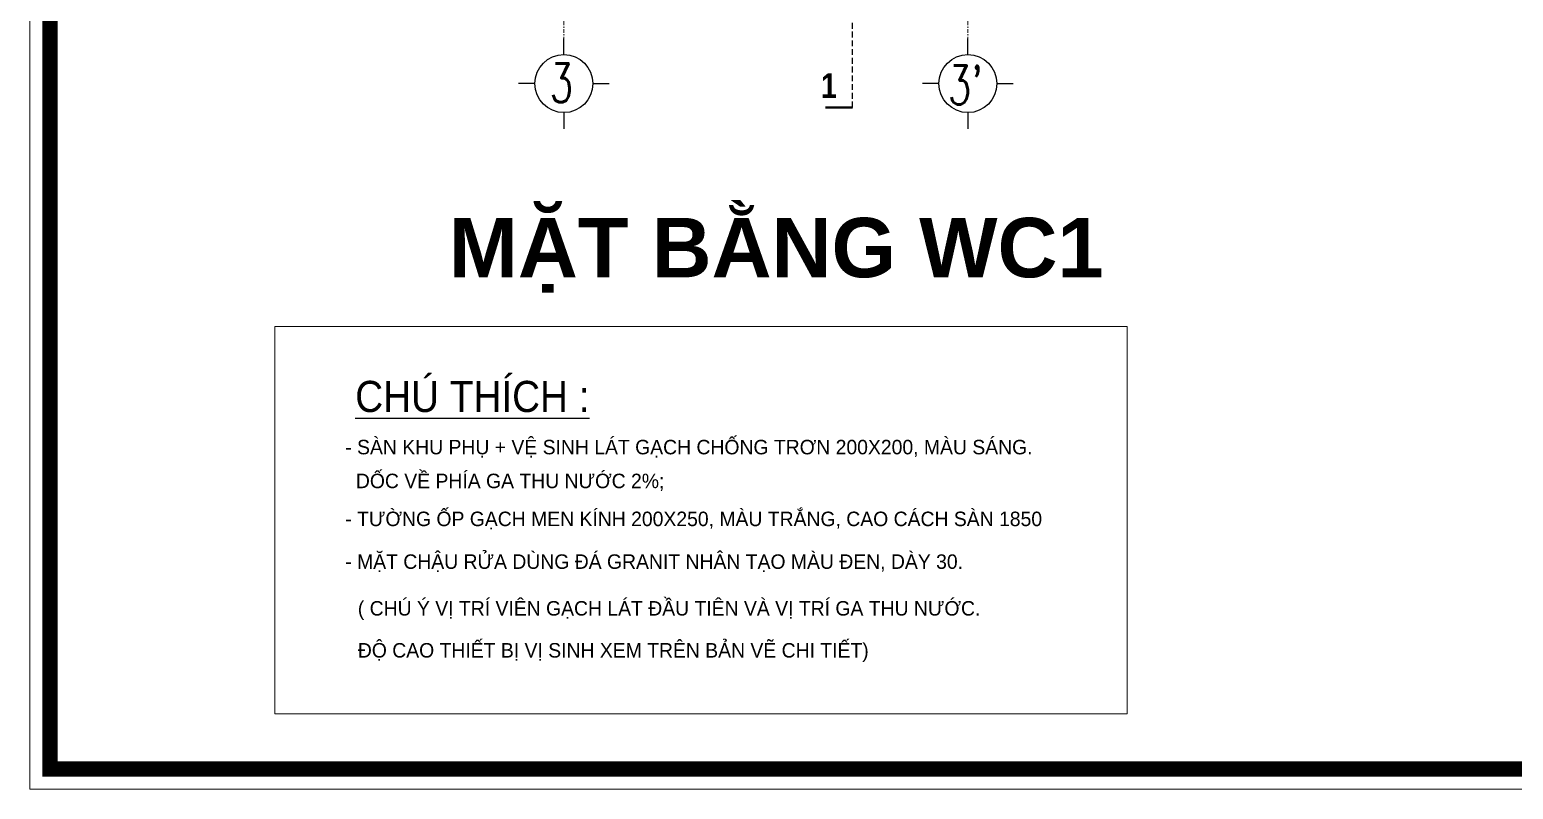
# Model space of a CAD drawing. Header units: millimetres. Extents: x 615730 to 2792744, y 139412 to 597571.
# Drawn here: x 1398288 to 1417384, y 254193 to 263966 of the extents above; entities that cross this region are included whole.
import ezdxf
from ezdxf.enums import TextEntityAlignment as Align

# ---------------------------------------------------------------- set-up
doc = ezdxf.new("R2010")
doc.units = ezdxf.units.MM
doc.header["$MEASUREMENT"] = 0
doc.linetypes.add('DASHDOT', pattern=[1, 0.5, -0.25, 0, -0.25])
doc.linetypes.add('HIDDEN', pattern=[0.375, 0.25, -0.125])
for name, color, linetype in [('CUA', 132, 'Continuous'), ('DUT', 250, 'HIDDEN'), ('H', 252, 'Continuous'), ('LAYER18', 1, 'Continuous'), ('TEXT', 2, 'Continuous')]:
    doc.layers.add(name, color=color, linetype=linetype)
for name, color, linetype, lineweight in [('NTHAY1', 61, 'Continuous', 25), ('thay', 7, 'Continuous', 15), ('TIM TRUC', 149, 'DASHDOT', 9), ('TUONG', 6, 'Continuous', 35), ('VLIEU', 250, 'Continuous', 9)]:
    doc.layers.add(name, color=color, linetype=linetype, lineweight=lineweight)
doc.styles.add('AVANTH', font='', dxfattribs={"width": 0.9})
doc.styles.add('CHUHOA', font='')
doc.styles.add('lyrichs', font='', dxfattribs={"width": 1.25})
doc.styles.add('romans', font='romans.shx', dxfattribs={"height": 240})
doc.styles.get("Standard").update_dxf_attribs({"font": ''})
doc.styles.get('AVANTH').set_extended_font_data('.VnArial NarrowH')
doc.styles.get('CHUHOA').set_extended_font_data('.VnAvantH')
doc.styles.get('lyrichs').set_extended_font_data('.VnHelvetInsH', bold=True)
doc.styles.get('Standard').set_extended_font_data('VNI-Avo')

# ---------------------------------------------------------------- blocks, each defined once
blk = doc.blocks.new('tt')
at = {"layer": 'CUA'}
for p, q in [((0, -159), (0, 50)), ((-373, -532), (-582, -532)), ((373, -532), (582, -532)), ((0, -905), (0, -1114))]:
    blk.add_line(p, q, dxfattribs=at)
blk.add_circle((0, -532), 373, dxfattribs=at)

msp = doc.modelspace()

# ---------------------------------------------------------------- linework, layer by layer
at = {"layer": 'DUT', "color": 5, "ltscale": 300}
msp.add_lwpolyline([(1408880.4, 262965.2), (1408880.4, 279615.5)], dxfattribs=at)
at = {"layer": 'H', "const_width": 197}
msp.add_lwpolyline([(1398551.1, 254455.8), (1437030.2, 254455.8), (1437030.2, 281509.4), (1398551.1, 281509.4)], close=True, dxfattribs=at)
at = {"layer": 'LAYER18', "ltscale": 10, "const_width": 30}
msp.add_lwpolyline([(1408528.7, 262965.2), (1408880.4, 262965.2)], dxfattribs=at)
at = {"layer": 'thay', "linetype": 'Continuous'}
msp.add_lwpolyline([(1398288.4, 254193.2), (1437292.9, 254193.2), (1437292.9, 281772), (1398288.4, 281772)], close=True, dxfattribs=at)
at = {"layer": 'TIM TRUC', "ltscale": 100}
for p, q in [((1405163.8, 276887.1), (1405163.8, 263853.9)), ((1410361.8, 276887.1), (1410363.8, 263853.9))]:
    msp.add_line(p, q, dxfattribs=at)
at = {"layer": 'VLIEU', "ltscale": 10}
msp.add_lwpolyline([(1401443.3, 260147.1), (1412414.5, 260147.1), (1412414.5, 255165.7), (1401443.3, 255165.7)], close=True, dxfattribs=at)

# ---------------------------------------------------------------- block references
at = {"layer": 'CUA'}
for p in [(1405163.8, 263803.9), (1410363.8, 263803.9)]:
    msp.add_blockref('tt', p, dxfattribs=at)

# ---------------------------------------------------------------- texts
at = {"layer": 'NTHAY1', "insert": (1408677.4, 263404.7, 5.9), "char_height": 320, "width": 22738.24, "attachment_point": 3}
msp.add_mtext('{\\fVNI-Helve-Condense|b1|i0|c0|p2;1}', dxfattribs=at)
at = {"layer": 'TEXT', "style": 'lyrichs'}
msp.add_text('MÆT B»NG WC1', height=765, dxfattribs=at).set_placement((1407896.7, 260779.8), align=Align.CENTER)
at = {"layer": 'TEXT', "color": 7, "style": 'AVANTH', "width": 1.087372}
msp.add_text('%%uCHó THÝCH :', height=400, dxfattribs=at).set_placement((1402478.3, 259047.3))
at = {"layer": 'TEXT', "style": 'CHUHOA'}
for s, p in [('- SµN KHU PHô + VÖ SINH L¸T G¹CH CHèNG TR¥N 200X200, MµU S¸NG.', (1402350.2, 258502.7)), ('DèC VÒ PHÝA GA THU N¦íC 2%%%;', (1402487.2, 258067.2)), ('- T¦êNG èP G¹CH MEN KÝNH 200X250, MµU TR¾NG, CAO C¸CH SµN 1850', (1402350.2, 257579)), ('- MÆT CHËU RöA DïNG §¸ GRANIT NH¢N T¹O MµU §EN, DµY 30.', (1402350.2, 257029.3)), ('( CHó ý VÞ TRÝ VI£N G¹CH L¸T §ÇU TI£N Vµ VÞ TRÝ GA THU N¦íC.', (1402512.2, 256428.3)), ('§é CAO THIÕT BÞ VÞ SINH XEM TR£N B¶N VÏ CHI TIÕT)', (1402512.2, 255888.3))]:
    msp.add_text(s, height=186.32, dxfattribs=at).set_placement(p)
at = {"layer": 'TUONG', "style": 'romans', "width": 0.7}
for s, p in [('3', (1405132.5, 263032.5)), ("3'", (1410332.5, 263003.1))]:
    msp.add_text(s, height=500, dxfattribs=at).set_placement(p, align=Align.CENTER)

doc.saveas('drawing.dxf')
